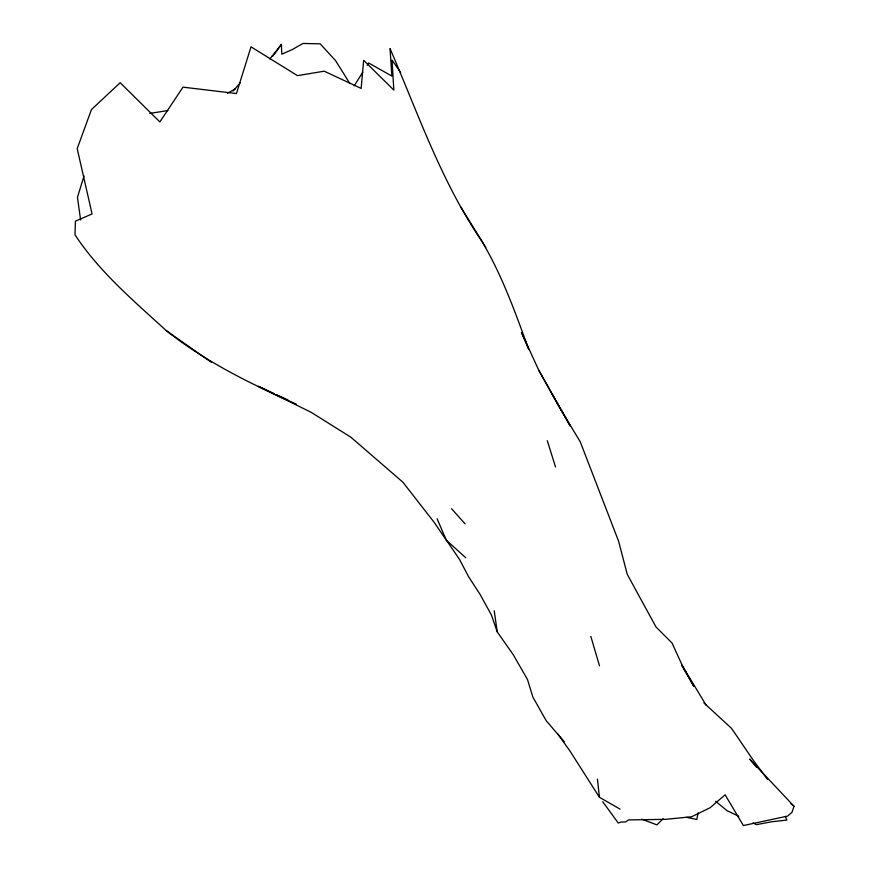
<?xml version="1.0" encoding="UTF-8"?>
<svg xmlns="http://www.w3.org/2000/svg" width="869" height="869" viewBox="0 0 869 869"><rect width="100%" height="100%" fill="white"/><g stroke="black" fill="none" stroke-linecap="round" stroke-linejoin="round"><path stroke-width="1.3" d="M698.079 812.841L696.829 819.5L686.575 817.327M84.032 175.94L77.46 197.317L80.611 219.998M756.66 767.338L749.654 759.082L794.016 806.269L792.039 812.2L787.672 816.089L743.364 825.55L725.126 794.82L710.049 807.757L691.615 816.762L665.328 819.358L628.559 819.923L625.463 821.987L621.085 822.031L618.272 823.062L602.684 801.642M354.183 85.835L362.851 72.127M367.185 65.262L368.63 62.981L391.876 76.07L390.04 48.577C418.185 113.665 441.213 181.599 481.491 240.637C501.891 274.691 515.241 312.362 528.808 349.523M273.963 54.801L281.382 44.428L281.817 54.193L292.353 49.522L302.966 43.45L320.183 43.841L335.586 60.656L349.881 83.543M269.781 59.059L281.382 44.428M233.077 91.039L240.181 82.935M663.188 818.75L656.845 824.877L641.822 819.163M227.33 93.309L235.564 88.801M272.116 56.127L273.214 55.844M149.696 113.415L167.913 110.559M296.362 404.161C250.717 383.87 205.529 361.797 166.218 330.589C133.728 300.88 99.348 271.867 74.984 234.793L75.407 221.171L92.071 213.948L77.189 148.621L91.462 109.548L120.183 82.718L159.863 121.942L182.979 87.15L236.433 93.559L251.022 46.839L297.491 75.646L324.213 71.193L361.156 88.432L363.644 60.276L393.831 90.104L392.038 60.08L400.576 72.475M274.213 393.646L258.191 386.271L311.015 412.232L350.87 437.216L402.912 482.219L433.946 522.063L459.495 559.364L468.554 576.647L480.166 594.559L491.409 615.002L497.242 631.882L513.264 654.726L527.483 679.515L532.893 697.123L546.275 720.814L564.274 741.691M276.679 394.776L287.769 399.881M738.759 816.241L726.962 810.636L715.654 801.272M752.923 822.954L756.454 824.638L771.748 821.77L786.847 820.075L785.467 816.404M557.496 733.555L569.684 750.588L599.447 797.275L620.064 809.126M166.218 330.589L211.536 362.438M790.964 803.825L794.016 806.269M465.817 557.811L446.286 540.17L437.118 518.771M703.933 702.912L731.589 728.428L753.423 760.473L767.609 779.58M451.598 508.745L465.045 523.855M681.883 665.089L706.367 705.53M460.809 207.028L485.847 247.589M681.622 665.187L693.744 686.195L682.578 666.089L672.03 643.006L655.976 626.951L627.233 574.279L618.609 541.257L580.242 441.789L559.94 408.191L538.813 370.357L521.443 332.436L528.287 348.295M551.685 393.342L570.281 426.038L538.813 370.357M547.296 440.702L555.53 466.979M590.822 636.358L599.491 665.784M494.211 610.722L497.242 631.882M597.405 779.156L599.447 797.275"/></g></svg>
